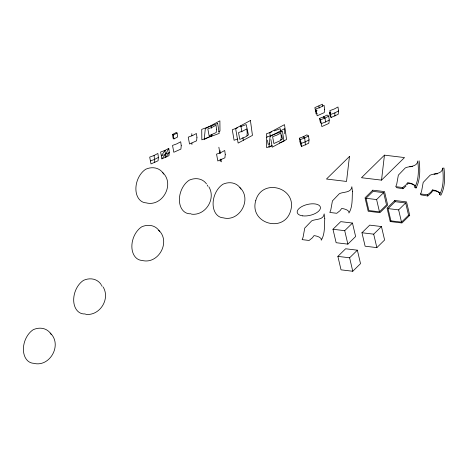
<?xml version="1.0" encoding="UTF-8"?>
<svg xmlns="http://www.w3.org/2000/svg" width="468" height="468" viewBox="0 0 468 468"><rect width="100%" height="100%" fill="white"/><g stroke="black" fill="none" stroke-linecap="round" stroke-linejoin="round"><path stroke-width="0.7" d="M442.617 168.211C441.967 174.587 434.146 173.125 430.139 175.19L423.195 182.403L421.539 191.547L420.58 193.951L421.048 194.881L427.787 196.004L431.473 192.6L432.783 190.687L432.479 189.932L433.859 190.166A21.025 9.904 -13.2 0 1 437.908 191.582L439.616 192.968L439.692 194.542L440.833 195.273C445.185 187.299 445.027 176.945 443.956 168.071L442.617 168.211C443.6 176.822 443.787 186.755 439.692 194.542M158.406 157.377L158.061 160.764L150.983 163.929L149.696 157.096L154.077 155.481L157.868 153.446L158.406 157.377L154.738 159.348L150.509 160.91M305.417 145.016L304.721 137.966L303.071 136.878L306.862 134.843L308.511 135.931L309.05 139.868L308.704 143.249L301.626 146.414L300.514 144.53L300.041 141.511L301.152 143.395L301.626 146.414M328.723 116.093L324.927 118.129L323.277 117.041L327.073 115.005L328.723 116.093L329.261 120.03L328.916 123.412L321.832 126.576L320.551 119.744L319.515 118.381L323.897 116.766L324.927 118.129L325.593 121.996L321.364 123.558L320.328 122.195L319.515 118.381M331.104 117.474L329.823 110.641L334.199 109.026L337.995 106.991L338.534 110.928L338.188 114.309L331.104 117.474L329.998 115.59L329.525 112.566L330.835 112.086M381.525 180.133L384.45 155.154L404.51 157.57L381.525 180.133L361.466 177.717L384.45 155.154M414.853 187.276C418.948 179.49 418.761 169.556 417.778 160.945C417.128 167.322 409.307 165.859 405.3 167.924L398.356 175.137L396.7 184.281L395.741 186.685L402.696 187.522L405.955 184.907L407.64 182.666L409.02 182.9A21.025 9.904 -13.2 0 1 413.068 184.316L414.777 185.702L414.853 187.276L415.993 188.007L416.122 187.27M168.778 148.368L165.649 154.27L161.887 158.851L160.606 152.018L164.982 150.404L168.778 148.368L169.317 152.305L168.971 155.686L161.887 158.851M432.479 189.932L430.794 192.172L427.536 194.787L420.58 193.951M407.259 184.48L407.979 183.55L409.757 183.468L412.735 184.228L415.11 185.504M415.993 188.007C420.346 180.034 420.188 169.679 419.117 160.805M332.976 229.256L340.733 221.639L352.468 223.055L355.627 236.516L347.87 244.126L336.135 242.711L332.976 229.256L344.711 230.671L352.468 223.055M366.017 198.286L373.066 191.365L383.649 192.641L386.527 204.914L379.478 211.828L368.895 210.559L366.017 198.286L376.6 199.561L383.649 192.641M337.878 256.382L345.636 248.771L357.371 250.181L360.524 263.642L352.767 271.253L341.037 269.843L337.878 256.382L349.614 257.798L357.371 250.181M361.957 232.748L369.714 225.131L381.449 226.547L384.608 240.002L376.851 247.619L365.116 246.203L361.957 232.748L373.692 234.158L381.449 226.547M394.822 200.491L387.065 208.102L390.218 221.563L401.953 222.979L409.711 215.362L406.552 201.907L394.822 200.491L395.097 201.679L388.048 208.599L390.926 220.867L390.218 221.563M388.048 208.599L398.631 209.875L405.68 202.954L408.558 215.221L401.509 222.142L390.926 220.867M406.008 186.042L402.948 188.739L396.209 187.615M434.082 174.482L434.602 174.049L437.574 173.815M172.464 134.527L176.261 132.491L177.085 133.035L177.618 136.972L173.95 138.938L173.131 138.393L172.464 134.527L173.289 135.071L173.95 138.938M173.289 135.071L177.085 133.035M212.419 135.076L204.212 139.487L205.312 128.659L219.89 120.838L219.995 131.005L218.737 131.683M315.666 111.413L314.853 107.599L322.411 104.224L322.68 106.189M272.142 145.595L268.983 147.291L270.089 136.463L284.661 128.642L284.714 133.725M329.525 112.566L330.636 114.455L334.866 112.893L338.534 110.928M325.593 121.996L329.261 120.03M304.721 137.966L303.685 136.603L299.304 138.218L300.339 139.581L304.721 137.966L308.511 135.931M309.05 139.868L305.382 141.833L301.152 143.395L300.117 142.032L299.304 138.218M237.586 127.77L232.274 129.73L234.088 140.277L237.504 139.019M240.248 126.787L246.226 124.582L248.444 134.983L247.075 135.486M316.9 110.407L315.59 110.887L316.064 113.911L317.222 113.478M315.625 111.115L316.924 110.641M271.674 131.877L266.356 133.836L266.965 137.352M274.33 130.894L280.309 128.688L281.052 132.157M320.551 119.744L324.927 118.129M269.539 143.881L268.17 144.384L267.444 140.166M280.478 139.844L282.526 139.09L281.642 134.93M271.294 145.905L266.614 147.631L266.497 137.171L282.45 131.292L284 141.219L279.32 142.945M412.741 166.549L409.763 166.784M432.783 190.687L436.112 191.049L439.949 192.769M191.447 214.18C205.464 215.923 216.239 198.871 208.863 186.814M85.726 314.35C99.748 316.093 110.518 299.04 103.141 286.983M395.097 201.679L405.68 202.954M408.558 215.221L409.711 215.362M239.92 187.592C252.357 199.169 239.593 222.183 223.318 217.842A18.346 12.893 -71.4 0 1 213.086 204.042A18.346 12.893 -71.4 0 1 222.938 184.228A18.346 14.988 -54.1 0 1 240.932 189.09M162.718 172.604C175.155 184.176 162.39 207.189 146.115 202.855A18.346 12.893 -71.4 0 1 135.884 189.054A18.346 12.893 -71.4 0 1 145.735 169.235A18.346 14.988 -54.1 0 1 163.73 174.096M158.693 230.192C171.13 241.769 158.365 264.783 142.091 260.442A18.346 12.893 -71.4 0 1 131.859 246.642A18.346 12.893 -71.4 0 1 141.71 226.828A18.346 14.988 -54.1 0 1 159.705 231.689M50.234 333.052C62.671 344.623 49.906 367.637 33.632 363.303A18.346 12.893 -71.4 0 1 23.4 349.502A18.346 12.893 -71.4 0 1 33.251 329.683A18.346 14.988 -54.1 0 1 51.246 334.544M398.631 209.875L401.509 222.142M376.6 199.561L379.478 211.828M373.692 234.158L376.851 247.619M344.711 230.671L347.87 244.126M349.614 257.798L352.767 271.253M300.339 139.581L301.152 143.395M427.536 194.787L427.787 196.004M402.696 187.522L402.948 188.739M318.901 106.107L319.235 108.038M270.422 136.75L269.703 132.573L284.515 124.623L286.539 139.499L272.218 147.186L270.902 139.534M240.833 125.67L241.909 131.929M242.869 137.498L243.342 140.283M218.866 147.233L219.937 153.475M220.896 159.05L221.376 161.846M154.077 155.481L154.773 162.531M334.866 112.893L334.901 116.076M220.13 150.649L220.165 153.457M220.229 159.518L220.252 161.513M211.413 125.389L211.442 128.285M211.513 134.807L211.53 136.252M191.821 133.649L191.845 135.819M191.921 143.068L191.939 144.513M101.176 284.626A18.346 14.988 -54.1 0 0 83.526 280.338A18.346 12.893 -71.4 0 0 73.704 301.059A18.346 12.893 -71.4 0 0 85.293 313.917M101.521 285.199A18.346 14.988 -54.1 0 1 102.129 286.404M206.517 183.906A18.346 14.988 -54.1 0 0 189.242 180.168A18.346 12.893 -71.4 0 0 179.419 200.889A18.346 12.893 -71.4 0 0 191.008 213.747M207.236 185.03A18.346 14.988 -54.1 0 1 207.85 186.235M324.769 218.614C324.301 225.769 325.149 233.93 321.241 240.213L321.165 238.639L319.457 237.258A21.025 9.904 -13.2 0 0 315.409 235.843L314.034 235.609L312.343 237.849L309.085 240.464L302.129 239.628L303.089 237.223L304.744 228.08L311.688 220.861C315.701 218.802 323.517 220.264 324.166 213.888L324.769 218.614M352.451 191.441C351.989 198.596 352.831 206.757 348.923 213.039L348.853 211.466L347.139 210.085A21.025 9.904 -13.2 0 0 343.091 208.669L341.716 208.435L340.031 210.676L336.767 213.291L329.817 212.454L330.771 210.044L332.432 200.907L339.37 193.688C343.383 191.628 351.199 193.091 351.854 186.714L352.451 191.441M181.239 145.706L180.894 149.093L173.815 152.258L172.528 145.425L176.91 143.811L180.706 141.769L181.239 145.706M196.946 137.428L196.601 140.815L189.522 143.98L188.235 137.147L192.617 135.533L196.408 133.491L196.946 137.428M216.538 129.168L216.193 132.555L209.114 135.714L207.827 128.887L212.209 127.273L216 125.231L216.538 129.168M225.26 154.428L224.915 157.815L217.831 160.974L216.549 154.147L220.925 152.533L224.722 150.491L225.26 154.428M247.227 132.865L246.882 136.252L239.803 139.411L238.516 132.584L242.892 130.97L246.689 128.928L247.227 132.865M281.309 136.972L280.964 140.359L273.885 143.518L272.598 136.691L276.98 135.076L280.777 133.035L281.309 136.972M324.593 109.249L324.254 112.63L317.169 115.795L315.888 108.962L320.264 107.347L324.061 105.312L324.593 109.249M349.456 156.476L346.531 181.449L326.471 179.033L349.456 156.476M255.809 200.327C248.806 223.441 283.982 233.725 290.622 210.869C297.63 187.756 262.449 177.471 255.809 200.327M164.982 150.404L161.419 155.832L165.649 154.27L169.317 152.305L165.684 157.453L164.982 150.404M372.791 190.178L365.034 197.794L368.187 211.249L379.922 212.665L387.68 205.048L384.52 191.593L372.791 190.178M250.427 120.516L235.62 128.466L238.13 143.079L252.451 135.392L250.427 120.516M217.679 123.488L201.726 129.367L201.837 139.827L219.229 133.415L217.679 123.488M302.72 215.859A11.893 5.604 -13.2 0 0 320.457 207.938A11.893 5.604 -13.2 0 0 303.246 205.861A11.893 5.604 -13.2 0 0 302.72 215.859"/></g></svg>
